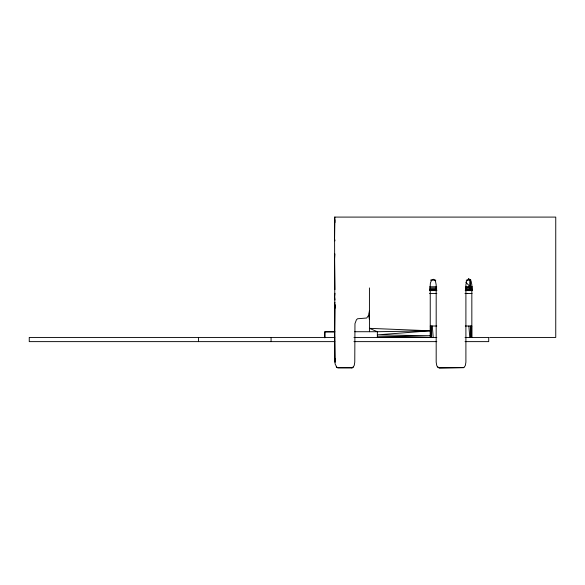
<?xml version="1.0" encoding="UTF-8"?>
<svg xmlns="http://www.w3.org/2000/svg" width="585" height="585" viewBox="0 0 585 585"><rect width="100%" height="100%" fill="white"/><g stroke="black" fill="none" stroke-linecap="round" stroke-linejoin="round"><path stroke-width="0.88" d="M334.971 358.576L335.103 363.958L337.011 367.621L351.797 367.906L352.718 367.621L354.203 365.552L354.766 362.188L354.963 323.659L356.404 319.849L357.508 318.767L366.693 318.021L368.667 315.256L369.427 310.781L369.427 287.93M334.956 302.503L334.532 304.127L334.956 304.69L334.532 331.724L334.956 362.188L334.532 217.093L555.75 217.093L555.75 337.435L489.667 337.435M470.691 287.966L470.435 280.12L469.857 287.966L469.857 290.409L470.289 290.599L470.691 287.966L470.15 286.789L465.784 282.124M334.956 240.881L334.532 239.945L334.912 219.733M369.427 310.781L369.427 331.724M334.898 253.941L334.532 258.987L334.912 289.655M334.956 293.26L334.532 296.792L334.956 299.973M430.238 330.803L377.354 331.724L369.427 328.339L430.238 330.803L377.354 334.869L430.238 335.753L377.354 336.792L430.238 337.435L430.238 284.88L430.421 282.928L431.73 279.937L433.726 279.257L435.489 281.209L436.183 284.88L436.183 362.188L436.754 365.552L437.412 366.81L439.152 367.906L463.846 367.621L465.331 365.552L465.901 362.188L465.901 284.88L466.596 281.209L468.351 279.257L469.382 279.257L471.144 281.209L471.839 284.88L471.839 337.435M351.797 367.906L353.545 366.81M466.786 293.451L467.247 293.312M465.697 287.63L470.15 286.789L469.857 280.12M352.718 367.621L337.933 367.906L336.185 366.81M463.846 367.621L439.152 367.906L437.412 366.81M334.532 239.945L334.956 239.945M430.436 280.12L435.788 280.12M466.23 280.12L470.932 280.12M429.551 286.789L436.681 286.789M465.697 286.789L472.519 286.789M429.551 287.966L436.681 287.966M465.616 287.966L472.497 287.966M429.551 289.027L436.681 289.027M465.616 289.027L472.431 289.027M429.551 289.867L436.681 289.867M465.616 289.867L472.336 289.867M429.551 290.409L436.681 290.409M465.616 290.409L472.219 290.409M429.551 290.599L436.885 290.599M465.214 290.599L472.526 290.599M429.558 293.451L436.827 293.451M464.973 293.451L472.036 293.451M430.238 326.013L436.783 326.013M465.302 326.013L471.839 326.013M334.752 331.724L324.77 331.724L324.77 337.647M354.766 331.724L377.354 331.724L377.354 337.435M334.876 331.907L324.887 331.907L324.887 337.83M334.817 337.435L29.25 337.435L29.25 341.625L334.817 341.625M353.94 337.435L436.812 337.435M465.038 337.435L488.716 337.435L488.716 341.625L465.038 341.625M353.94 341.625L436.812 341.625M465.74 290.46L470.289 290.599M468.336 278.562L470.362 280.12M369.23 313.136L369.427 313.845M368.667 315.256L369.427 319.564M468.87 326.013L469.784 337.435M432.293 326.013L433.214 337.435M335.066 308.2L334.956 304.69M334.898 217.093L334.912 222.578M471.693 326.013L471.693 337.435M471.276 326.013L471.276 337.435M470.618 326.013L470.618 337.435M431.467 326.013L431.467 337.435M430.809 326.013L430.809 337.435M430.384 326.013L430.384 337.435M271.074 337.435L271.074 341.625M198.527 337.435L198.527 341.625"/></g></svg>
